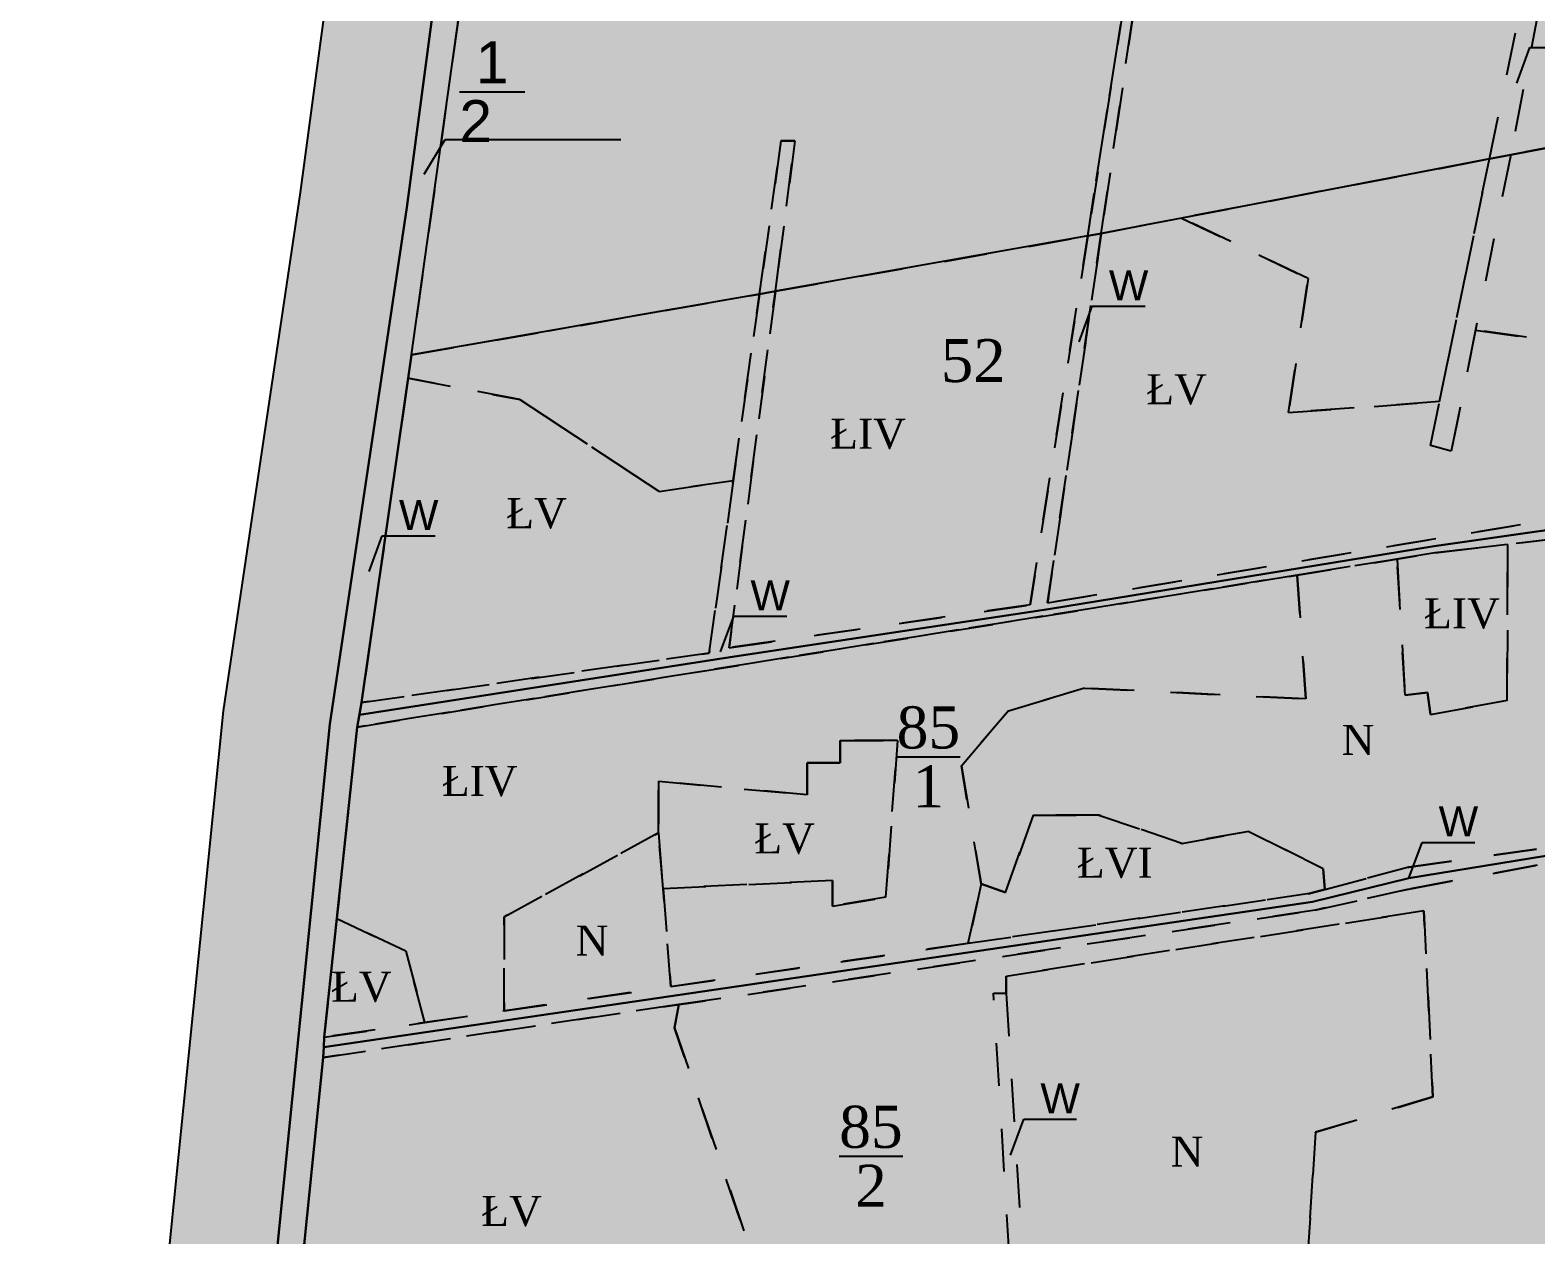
# Model space of a CAD drawing. Header units: millimetres. Extents: x 1380 to 3497, y 917 to 2357.
# Drawn here: x 1379.5 to 1730.4, y 1376.9 to 1657.7 of the extents above; entities that cross this region are included whole.
import ezdxf
from ezdxf import colors
from ezdxf.entities.mleader import LeaderData, LeaderLine
from ezdxf.math import Vec2, Vec3

# ---------------------------------------------------------------- set-up
doc = ezdxf.new("R2010")
doc.units = ezdxf.units.MM
doc.linetypes.add('UZYTEK', pattern=[20, 10, -10])
for name, color, linetype in [('dzialki', 250, 'Continuous'), ('Num użytków', 250, 'Continuous'), ('Numeracja', 7, 'Continuous'), ('Obreb', 2, 'Continuous'), ('Pokolorwane użytki', 7, 'Continuous'), ('Rowy', 250, 'UZYTEK'), ('Uzytki', 250, 'UZYTEK'), ('W', 250, 'Continuous')]:
    doc.layers.add(name, color=color, linetype=linetype)
doc.styles.add('Całkowite', font='times.ttf', dxfattribs={"height": 10})
doc.styles.get("Standard").update_dxf_attribs({"font": 'arial.ttf'})
doc.styles.add('Uzytki', font='times.ttf', dxfattribs={"height": 7})
doc.styles.add('Ułamki', font='times.ttf', dxfattribs={"height": 14})

# ---------------------------------------------------------------- blocks, each defined once
blk = doc.blocks.new('_None')

msp = doc.modelspace()

# ---------------------------------------------------------------- hatches: boundary and pattern name
at = {"layer": 'Obreb', "true_color": 0xf4ee51}
h = msp.add_hatch(color=41, dxfattribs=at)
h.dxf.hatch_style = 1
h.paths.add_polyline_path([(1843.77, 2075.91), (1839.89, 2076.73), (1821.8, 2074.33), (1789.76, 2070.08), (1739.27, 2064.25), (1569.18, 2044.6), (1564.53, 2044.15), (1500.42, 2035.92), (1473.15, 2032.87), (1468.93, 1980), (1462.92, 1894.61), (1456.31, 1773.44), (1452.55, 1718.71), (1450.66, 1680.7), (1442.54, 1619.86), (1424.58, 1499.01), (1404.87, 1303.08), (1390.68, 1109.1), (1379.54, 977.39), (1416.06, 982.26), (1503.01, 993.87), (1504.63, 994.09), (1506.25, 994.3), (1621.93, 1009.75), (1623.42, 1009.95), (1726.06, 1023.65), (1744.84, 1026.16), (1749.27, 1026.75), (2001.11, 1060.37), (2068.99, 1069.43), (2152.68, 1080.6), (2558.18, 1139.98), (2925.58, 1191.89), (2950.42, 1195.27), (3034.81, 1077.94), (3080.44, 1228.22), (3101.82, 1235.05), (3049.2, 1373.09), (3047.94, 1379.97), (3036.54, 1465.16), (3034.11, 1481.41), (3037.35, 1523.54), (3064.08, 1535.14), (3042.44, 1582.63), (3034.82, 1599.34), (3026.23, 1623.42), (3022.72, 1647.12), (3015.17, 1693.82), (3010.46, 1738.63), (3007.5, 1779.8), (3007.5, 1828.93), (2995.54, 1854.86), (2982.24, 1913.84), (2978.33, 1926.18), (2939.25, 2070.19), (2911.03, 2085.83), (2875.11, 2109.04), (2851.35, 2127.45), (2832.79, 2142.28), (2800.7, 2188.75), (2762.52, 2156.94), (2761.01, 2154.88), (2592.26, 2137.52), (2569.19, 2140.22), (2541.29, 2148.28), (2358.61, 2230.49), (2370.36, 2167.83), (2372.08, 2158.65), (2124.8, 2119.92)])
h.paths.add_polyline_path([(2128.67, 2095.22), (2401.4, 2137.94), (2394.93, 2172.44), (2392, 2188.04), (2532.65, 2124.75), (2564.24, 2115.63), (2592.09, 2112.37), (2774.63, 2131.15), (2780.88, 2139.71), (2795.68, 2152.03), (2814.31, 2125.04), (2835.89, 2107.8), (2860.65, 2088.62), (2898.18, 2064.37), (2917.89, 2053.45), (2954.34, 1919.13), (2958.08, 1907.3), (2971.73, 1846.78), (2982.5, 1823.44), (2982.5, 1778.91), (2985.55, 1736.43), (2990.38, 1690.52), (2998.01, 1643.29), (3001.86, 1617.33), (3011.63, 1589.94), (3019.69, 1572.27), (3030.77, 1547.94), (3018.26, 1542.51), (3013.6, 1540.82), (3008.97, 1480.5), (3011.79, 1461.65), (3023.24, 1376.04), (3025.03, 1366.32), (3069.05, 1250.82), (3060.33, 1248.04), (3025.58, 1133.59), (2961.94, 1222.07), (2922.15, 1216.65), (2554.62, 1164.73), (2149.21, 1105.36), (2065.68, 1094.21), (1997.8, 1085.15), (1745.96, 1051.53), (1741.53, 1050.94), (1722.75, 1048.43), (1620.11, 1034.73), (1618.62, 1034.53), (1502.94, 1019.08), (1501.32, 1018.87), (1499.71, 1018.65), (1412.75, 1007.04), (1407.07, 1006.29), (1415.61, 1107.14), (1429.78, 1300.92), (1449.4, 1495.92), (1467.3, 1616.37), (1475.58, 1678.42), (1477.51, 1717.23), (1481.26, 1771.9), (1487.87, 1893.05), (1493.86, 1978.13), (1496.43, 2010.32), (1503.4, 2011.1), (1567.32, 2019.31), (1571.82, 2019.74), (1742.14, 2039.42), (1792.84, 2045.27), (1825.09, 2049.55), (1838.91, 2051.38), (1843.08, 2050.5)], flags=16)
at = {"layer": 'Pokolorwane użytki', "true_color": 0x5b8edb}
h = msp.add_hatch(color=153, dxfattribs=at)
h.dxf.hatch_style = 1
h.paths.add_polyline_path([(1481.26, 1771.9), (1477.51, 1717.23), (1475.58, 1678.42), (1467.3, 1616.37), (1449.4, 1495.92), (1429.78, 1300.92), (1415.61, 1107.14), (1407.07, 1006.29), (1412.75, 1007.04), (1419.44, 1095.83), (1419.8, 1101.49), (1420.05, 1105.48), (1431.91, 1261.38), (1447.81, 1418.28), (1447.94, 1420.64), (1448.06, 1422.99), (1455.74, 1495.26), (1456.25, 1498.1), (1456.77, 1500.95), (1468.38, 1581.98), (1482.04, 1679.83), (1484.57, 1717.07), (1494.15, 1888.9), (1494.48, 1894.05), (1503.4, 2011.1), (1496.43, 2010.32), (1493.86, 1978.13), (1487.87, 1893.05)])
at = {"layer": 'Pokolorwane użytki', "true_color": 0x3bd23d}
h = msp.add_hatch(color=93, dxfattribs=at)
h.dxf.hatch_style = 1
h.paths.add_polyline_path([(1637.54, 1683.91), (1639.79, 1683.79), (1629.12, 1610.31), (1647.78, 1613.89), (1719.53, 1627.65), (1735.1, 1702.79), (1738.77, 1702.79), (1724.5, 1628.61), (1777.16, 1638.7), (1827.49, 1711.49), (1845.05, 1729.95), (1847.24, 1728.29), (1851.29, 1732.81), (1848.29, 1734.67), (1860.35, 1749.66), (1482.04, 1679.83), (1468.38, 1581.98), (1549.49, 1596.16), (1554.49, 1631.84), (1557.72, 1631.84), (1553.18, 1596.82), (1625.95, 1609.7)])
at = {"layer": 'Pokolorwane użytki', "true_color": 0x5b8edb}
h = msp.add_hatch(color=153, dxfattribs=at)
h.dxf.hatch_style = 1
h.paths.add_polyline_path([(1719.53, 1627.65), (1724.5, 1628.61), (1738.77, 1702.79), (1735.1, 1702.79)])
h = msp.add_hatch(color=153, dxfattribs=at)
h.dxf.hatch_style = 1
h.paths.add_polyline_path([(1639.79, 1683.79), (1637.54, 1683.91), (1625.95, 1609.7), (1629.12, 1610.31)])
h = msp.add_hatch(color=153, dxfattribs=at)
h.dxf.hatch_style = 1
h.paths.add_polyline_path([(1553.18, 1596.82), (1549.49, 1596.16), (1543.38, 1552.67), (1537.75, 1512.5), (1456.77, 1500.95), (1456.25, 1498.1), (1542.64, 1511.55), (1616.83, 1522.76), (1706.65, 1537.44), (1755.72, 1544.39), (1758.45, 1590.88), (1765.13, 1614.96), (1782.28, 1639.76), (1777.16, 1638.7), (1762.16, 1617.01), (1756.14, 1601.85), (1752.66, 1546.67), (1746.51, 1545.65), (1616.62, 1524.19), (1629.12, 1610.31), (1625.95, 1609.7), (1612.52, 1523.73), (1542.41, 1513.75)])
at = {"layer": 'Pokolorwane użytki', "true_color": 0x3bd23d}
h = msp.add_hatch(color=93, dxfattribs=at)
h.dxf.hatch_style = 1
h.paths.add_polyline_path([(1762.16, 1617.01), (1777.16, 1638.7), (1724.5, 1628.61), (1716.32, 1587.77), (1747.99, 1583.28), (1746.51, 1545.65), (1752.66, 1546.67), (1756.14, 1601.85)])
at = {"layer": 'Pokolorwane użytki', "true_color": 0x5b8edb}
h = msp.add_hatch(color=153, dxfattribs=at)
h.dxf.hatch_style = 1
h.paths.add_polyline_path([(1549.49, 1596.16), (1553.18, 1596.82), (1557.72, 1631.84), (1554.49, 1631.84)])
h = msp.add_hatch(color=153, dxfattribs=at)
h.dxf.hatch_style = 1
h.paths.add_polyline_path([(1724.5, 1628.61), (1719.53, 1627.65), (1705.85, 1560.84), (1710.67, 1559.57)])
at = {"layer": 'Pokolorwane użytki', "true_color": 0x3bd23d}
h = msp.add_hatch(color=93, dxfattribs=at)
h.dxf.hatch_style = 1
h.paths.add_polyline_path([(1719.53, 1627.65), (1647.78, 1613.89), (1677.34, 1599.8), (1672.72, 1568.54), (1707.95, 1571.12)])
h = msp.add_hatch(color=93, dxfattribs=at)
h.dxf.hatch_style = 1
h.paths.add_polyline_path([(1707.95, 1571.12), (1672.72, 1568.54), (1677.34, 1599.8), (1647.78, 1613.89), (1629.12, 1610.31), (1616.62, 1524.19), (1746.51, 1545.65), (1747.99, 1583.28), (1716.32, 1587.77), (1710.67, 1559.57), (1705.85, 1560.84)])
h = msp.add_hatch(color=93, dxfattribs=at)
h.dxf.hatch_style = 1
h.paths.add_polyline_path([(1625.95, 1609.7), (1553.18, 1596.82), (1542.41, 1513.75), (1612.52, 1523.73)])
h = msp.add_hatch(color=93, dxfattribs=at)
h.dxf.hatch_style = 1
h.paths.add_polyline_path([(1549.49, 1596.16), (1468.38, 1581.98), (1467.61, 1576.57), (1493.66, 1571.56), (1526.1, 1550.17), (1543.38, 1552.67)])
h = msp.add_hatch(color=93, dxfattribs=at)
h.dxf.hatch_style = 1
h.paths.add_polyline_path([(1543.38, 1552.67), (1526.1, 1550.17), (1493.66, 1571.56), (1467.61, 1576.57), (1456.77, 1500.95), (1537.75, 1512.5)])
at = {"layer": 'Pokolorwane użytki', "true_color": 0x5b8edb}
h = msp.add_hatch(color=153, dxfattribs=at)
h.dxf.hatch_style = 1
h.paths.add_polyline_path([(1674.76, 1530.66), (1706.81, 1535.84), (1755.55, 1541.58), (1755.72, 1544.39), (1706.65, 1537.44), (1616.83, 1522.76), (1542.64, 1511.55), (1456.25, 1498.1), (1455.74, 1495.26)])
at = {"layer": 'Pokolorwane użytki', "true_color": 0xff3333}
h = msp.add_hatch(color=20, dxfattribs=at)
h.dxf.hatch_style = 1
h.paths.add_polyline_path([(1755.55, 1541.58), (1723.78, 1537.84), (1723.7, 1501.42), (1705.83, 1498.18), (1705.15, 1503.29), (1699.9, 1502.68), (1698.03, 1534.42), (1674.76, 1530.66), (1676.76, 1501.83), (1625.24, 1504.33), (1607.46, 1499.06), (1596.51, 1486.24), (1601.13, 1458.69), (1606.8, 1456.72), (1613.25, 1474.74), (1628.54, 1474.74), (1647.91, 1468.16), (1663.46, 1470.93), (1680.85, 1462.24), (1681.2, 1457.41), (1700.79, 1462.61), (1750.3, 1469.55)])
at = {"layer": 'Pokolorwane użytki', "true_color": 0x3bd23d}
h = msp.add_hatch(color=93, dxfattribs=at)
h.dxf.hatch_style = 1
h.paths.add_polyline_path([(1723.78, 1537.84), (1706.81, 1535.84), (1698.03, 1534.42), (1699.9, 1502.68), (1705.15, 1503.29), (1705.83, 1498.18), (1723.7, 1501.42)])
h = msp.add_hatch(color=93, dxfattribs=at)
h.dxf.hatch_style = 1
h.paths.add_polyline_path([(1560.57, 1486.93), (1568.3, 1486.93), (1568.3, 1492.13), (1581.65, 1492.13), (1578.95, 1455.62), (1566.5, 1453.52), (1566.5, 1459.54), (1527, 1457.62), (1528.84, 1434.77), (1598.13, 1444.87), (1601.13, 1458.69), (1596.51, 1486.24), (1607.46, 1499.06), (1625.24, 1504.33), (1676.76, 1501.83), (1674.76, 1530.66), (1455.74, 1495.26), (1451, 1450.63), (1467.06, 1443.05), (1471.53, 1426.41), (1490.01, 1429.11), (1490.01, 1451.07), (1525.96, 1470.59), (1525.96, 1482.62), (1560.57, 1479.49)])
h = msp.add_hatch(color=93, dxfattribs=at)
h.dxf.hatch_style = 1
h.paths.add_polyline_path([(1581.65, 1492.13), (1568.3, 1492.13), (1568.3, 1486.93), (1560.57, 1486.93), (1560.57, 1479.49), (1525.96, 1482.62), (1525.96, 1470.59), (1527, 1457.62), (1566.5, 1459.54), (1566.5, 1453.52), (1578.95, 1455.62)])
h = msp.add_hatch(color=93, dxfattribs=at)
h.dxf.hatch_style = 1
h.paths.add_polyline_path([(1680.85, 1462.24), (1663.46, 1470.93), (1647.91, 1468.16), (1628.54, 1474.74), (1613.25, 1474.74), (1606.8, 1456.72), (1601.13, 1458.69), (1598.13, 1444.87), (1677.66, 1456.47), (1681.2, 1457.41)])
at = {"layer": 'Pokolorwane użytki', "true_color": 0xff3333}
h = msp.add_hatch(color=20, dxfattribs=at)
h.dxf.hatch_style = 1
h.paths.add_polyline_path([(1528.84, 1434.77), (1527, 1457.62), (1525.96, 1470.59), (1490.01, 1451.07), (1490.01, 1429.11)])
at = {"layer": 'Pokolorwane użytki', "true_color": 0x5b8edb}
h = msp.add_hatch(color=153, dxfattribs=at)
h.dxf.hatch_style = 1
h.paths.add_polyline_path([(1447.94, 1420.64), (1447.81, 1418.28), (1678.95, 1452.59), (1700.79, 1457.52), (1750.3, 1466.71), (1750.3, 1468.13), (1700.79, 1460.06), (1678.31, 1454.53)])
h = msp.add_hatch(color=153, dxfattribs=at)
h.dxf.hatch_style = 1
h.paths.add_polyline_path([(1678.31, 1454.53), (1700.79, 1460.06), (1750.3, 1468.13), (1750.3, 1469.55), (1700.79, 1462.61), (1677.66, 1456.47), (1598.13, 1444.87), (1528.84, 1434.77), (1448.06, 1422.99), (1447.94, 1420.64)])
at = {"layer": 'Pokolorwane użytki', "true_color": 0x3bd23d}
h = msp.add_hatch(color=93, dxfattribs=at)
h.dxf.hatch_style = 1
h.paths.add_polyline_path([(1604.01, 1433.23), (1606.97, 1433.23), (1606.97, 1437.21), (1704.27, 1452.44), (1706.4, 1409.06), (1679.06, 1400.84), (1676.44, 1360.88), (1657.29, 1357.61), (1652.54, 1326.83), (1652.76, 1318.48), (1737.54, 1332.56), (1746.37, 1452.39), (1749.46, 1452.6), (1750.3, 1466.71), (1700.79, 1457.52), (1678.95, 1452.59), (1530.66, 1430.58), (1529.67, 1425.17), (1551.43, 1361.53), (1539.91, 1349.7), (1519.42, 1346.35), (1523.53, 1297.63), (1611.33, 1311.8)])
at = {"layer": 'Pokolorwane użytki', "true_color": 0x5b8edb}
h = msp.add_hatch(color=153, dxfattribs=at)
h.dxf.hatch_style = 1
h.paths.add_polyline_path([(1610.75, 1372.68), (1606.97, 1433.23), (1604.01, 1433.23), (1611.33, 1311.8), (1523.53, 1297.63), (1519.42, 1346.35), (1517.7, 1346.35), (1521.71, 1297.14), (1434.12, 1283.17), (1433.7, 1279.01), (1521.73, 1293.63), (1523.1, 1276.5), (1525.17, 1276.85), (1527.23, 1277.19), (1525.46, 1294.26), (1742.07, 1328.43), (1749.46, 1452.6), (1746.37, 1452.39), (1737.54, 1332.56), (1652.76, 1318.48), (1614.54, 1312.13)])
at = {"layer": 'Pokolorwane użytki', "true_color": 0x3bd23d}
h = msp.add_hatch(color=93, dxfattribs=at)
h.dxf.hatch_style = 1
h.paths.add_polyline_path([(1467.06, 1443.05), (1451, 1450.63), (1448.06, 1422.99), (1471.53, 1426.41)])
at = {"layer": 'Pokolorwane użytki', "true_color": 0xff3333}
h = msp.add_hatch(color=20, dxfattribs=at)
h.dxf.hatch_style = 1
h.paths.add_polyline_path([(1704.27, 1452.44), (1606.97, 1437.21), (1606.97, 1433.23), (1610.75, 1372.68), (1624.39, 1356.42), (1624.39, 1321.6), (1628.97, 1321.6), (1631.43, 1326.83), (1652.54, 1326.83), (1657.29, 1357.61), (1676.44, 1360.88), (1679.06, 1400.84), (1706.4, 1409.06)])
at = {"layer": 'Pokolorwane użytki', "true_color": 0x3bd23d}
h = msp.add_hatch(color=93, dxfattribs=at)
h.dxf.hatch_style = 1
h.paths.add_polyline_path([(1529.67, 1425.17), (1530.66, 1430.58), (1447.81, 1418.28), (1437.06, 1312.17), (1488.33, 1319.39), (1490.62, 1292.18), (1521.71, 1297.14), (1517.7, 1346.35), (1519.42, 1346.35), (1539.91, 1349.7), (1551.43, 1361.53)])

# ---------------------------------------------------------------- linework, layer by layer
at = {"layer": 'dzialki'}
for points in [[(1482.04, 1679.83), (1860.35, 1749.66), (1864.92, 1750.5), (1851.29, 1732.81), (1847.24, 1728.29), (1828.9, 1707.19), (1782.28, 1639.76), (1777.16, 1638.7), (1724.5, 1628.61), (1719.53, 1627.65), (1647.78, 1613.89), (1629.12, 1610.31), (1625.95, 1609.7), (1553.18, 1596.82), (1549.49, 1596.16), (1468.38, 1581.98), (1482.04, 1679.83)], [(1758.45, 1590.88), (1765.13, 1614.96), (1782.28, 1639.76), (1777.16, 1638.7), (1647.78, 1613.89), (1629.12, 1610.31), (1625.95, 1609.7), (1553.18, 1596.82), (1549.49, 1596.16), (1468.38, 1581.98), (1456.77, 1500.95), (1456.25, 1498.1), (1542.64, 1511.55), (1616.83, 1522.76), (1706.65, 1537.44), (1755.72, 1544.39)], [(1750.3, 1466.71), (1750.3, 1468.13), (1750.3, 1469.55), (1755.55, 1541.58), (1755.72, 1544.39), (1706.65, 1537.44), (1616.83, 1522.76), (1542.64, 1511.55), (1456.25, 1498.1), (1455.74, 1495.26), (1448.06, 1422.99), (1447.94, 1420.64), (1447.81, 1418.28), (1431.91, 1261.38), (1523.1, 1276.5), (1525.17, 1276.85), (1527.23, 1277.19), (1646.25, 1296.93), (1647.97, 1297.22), (1649.68, 1297.5), (1741.13, 1312.67)], [(1755.55, 1541.58), (1755.72, 1544.39), (1706.65, 1537.44), (1616.83, 1522.76), (1542.64, 1511.55), (1456.25, 1498.1), (1455.74, 1495.26), (1448.06, 1422.99), (1447.94, 1420.64), (1678.31, 1454.53), (1700.79, 1460.06), (1750.3, 1468.13), (1750.3, 1469.55)], [(1750.3, 1466.71), (1750.3, 1468.13), (1700.79, 1460.06), (1678.31, 1454.53), (1447.94, 1420.64), (1447.81, 1418.28), (1431.91, 1261.38), (1523.1, 1276.5), (1525.17, 1276.85), (1527.23, 1277.19), (1646.25, 1296.93), (1647.97, 1297.22), (1649.68, 1297.5), (1741.13, 1312.67)]]:
    msp.add_lwpolyline(points, close=True, dxfattribs=at)
msp.add_lwpolyline([(1475.58, 1678.42), (1467.3, 1616.37), (1449.4, 1495.92), (1429.78, 1300.92), (1415.61, 1107.14), (1407.07, 1006.29), (1412.75, 1007.04), (1419.44, 1095.83), (1419.8, 1101.49), (1420.05, 1105.48), (1431.91, 1261.38), (1447.81, 1418.28), (1447.94, 1420.64), (1448.06, 1422.99), (1455.74, 1495.26), (1456.25, 1498.1), (1456.77, 1500.95), (1468.38, 1581.98), (1482.04, 1679.83)], dxfattribs=at)
at = {"layer": 'Obreb'}
for points in [[(2925.58, 1191.89), (2558.18, 1139.98), (2152.68, 1080.6), (2068.99, 1069.43), (2001.11, 1060.37), (1749.27, 1026.75), (1744.84, 1026.16), (1726.06, 1023.65), (1623.42, 1009.95), (1621.93, 1009.75), (1506.25, 994.3), (1504.63, 994.09), (1503.01, 993.87), (1416.06, 982.26), (1379.54, 977.39), (1390.68, 1109.1), (1404.87, 1303.08), (1424.58, 1499.01), (1442.54, 1619.86), (1450.66, 1680.7)], [(2922.15, 1216.65), (2554.62, 1164.73), (2149.21, 1105.36), (2065.68, 1094.21), (1997.8, 1085.15), (1745.96, 1051.53), (1741.53, 1050.94), (1722.75, 1048.43), (1620.11, 1034.73), (1618.62, 1034.53), (1502.94, 1019.08), (1501.32, 1018.87), (1499.71, 1018.65), (1412.75, 1007.04), (1407.07, 1006.29), (1415.61, 1107.14), (1429.78, 1300.92), (1449.4, 1495.92), (1467.3, 1616.37), (1475.58, 1678.42)]]:
    msp.add_lwpolyline(points, dxfattribs=at)
at = {"layer": 'Rowy'}
for points in [[(1639.79, 1683.79), (1616.62, 1524.19), (1752.66, 1546.67), (1756.14, 1601.85), (1762.16, 1617.01), (1827.49, 1711.49)], [(1828.9, 1707.19), (1782.28, 1639.76), (1765.13, 1614.96), (1758.45, 1590.88), (1755.55, 1541.58), (1706.81, 1535.84), (1455.74, 1495.26), (1456.77, 1500.95), (1537.75, 1512.5), (1549.49, 1596.16), (1554.49, 1631.84), (1557.72, 1631.84), (1553.18, 1596.82), (1542.41, 1513.75), (1612.52, 1523.73), (1637.54, 1683.91)]]:
    msp.add_lwpolyline(points, dxfattribs=at)
for points in [[(1719.53, 1627.65), (1735.1, 1702.79), (1738.77, 1702.79), (1724.5, 1628.61)], [(1719.53, 1627.65), (1724.5, 1628.61), (1710.67, 1559.57), (1705.85, 1560.84), (1719.53, 1627.65)], [(1448.06, 1422.99), (1447.81, 1418.28), (1678.95, 1452.59), (1700.79, 1457.52), (1750.3, 1466.71), (1750.3, 1469.55), (1700.79, 1462.61), (1677.66, 1456.47), (1448.06, 1422.99)], [(1434.12, 1283.17), (1521.71, 1297.14), (1517.7, 1346.35), (1519.42, 1346.35), (1523.53, 1297.63), (1611.33, 1311.8), (1604.01, 1433.23), (1606.97, 1433.23), (1614.54, 1312.13), (1737.54, 1332.56), (1746.37, 1452.39), (1749.46, 1452.6), (1742.07, 1328.43), (1525.46, 1294.26), (1527.23, 1277.19), (1525.17, 1276.85), (1523.1, 1276.5), (1521.73, 1293.63), (1433.7, 1279.01), (1434.12, 1283.17)]]:
    msp.add_lwpolyline(points, close=True, dxfattribs=at)
at = {"layer": 'Uzytki'}
for points in [[(1637.54, 1683.91), (1639.79, 1683.79), (1629.12, 1610.31), (1719.53, 1627.65), (1735.1, 1702.79), (1738.77, 1702.79), (1724.5, 1628.61), (1777.16, 1638.7), (1827.49, 1711.49), (1845.05, 1729.95), (1847.24, 1728.29), (1851.29, 1732.81), (1848.29, 1734.67), (1860.35, 1749.66), (1482.04, 1679.83), (1468.38, 1581.98), (1549.49, 1596.16), (1554.49, 1631.84), (1557.72, 1631.84), (1553.18, 1596.82), (1625.95, 1609.7)], [(1639.79, 1683.79), (1637.54, 1683.91), (1625.95, 1609.7), (1629.12, 1610.31)], [(1706.81, 1535.84), (1755.55, 1541.58), (1758.45, 1590.88), (1765.13, 1614.96), (1782.28, 1639.76), (1777.16, 1638.7), (1762.16, 1617.01), (1756.14, 1601.85), (1752.66, 1546.67), (1746.51, 1545.65), (1616.62, 1524.19), (1629.12, 1610.31), (1625.95, 1609.7), (1612.52, 1523.73), (1542.41, 1513.75), (1553.18, 1596.82), (1549.49, 1596.16), (1543.38, 1552.67), (1537.75, 1512.5), (1456.77, 1500.95), (1455.74, 1495.26)], [(1762.16, 1617.01), (1777.16, 1638.7), (1724.5, 1628.61), (1716.32, 1587.77), (1747.99, 1583.28), (1746.51, 1545.65), (1752.66, 1546.67), (1756.14, 1601.85)], [(1557.72, 1631.84), (1554.49, 1631.84), (1549.49, 1596.16), (1553.18, 1596.82)], [(1719.53, 1627.65), (1647.78, 1613.89), (1677.34, 1599.8), (1672.72, 1568.54), (1707.95, 1571.12)], [(1747.99, 1583.28), (1716.32, 1587.77), (1710.67, 1559.57), (1705.85, 1560.84), (1707.95, 1571.12), (1672.72, 1568.54), (1677.34, 1599.8), (1647.78, 1613.89), (1629.12, 1610.31), (1616.62, 1524.19), (1746.51, 1545.65)], [(1625.95, 1609.7), (1553.18, 1596.82), (1542.41, 1513.75), (1612.52, 1523.73)], [(1549.49, 1596.16), (1468.38, 1581.98), (1467.61, 1576.57), (1493.66, 1571.56), (1526.1, 1550.17), (1543.38, 1552.67)], [(1543.38, 1552.67), (1526.1, 1550.17), (1493.66, 1571.56), (1467.61, 1576.57), (1456.77, 1500.95), (1537.75, 1512.5)], [(1755.55, 1541.58), (1723.78, 1537.84), (1723.7, 1501.42), (1705.83, 1498.18), (1705.15, 1503.29), (1699.9, 1502.68), (1698.03, 1534.42), (1674.76, 1530.66), (1676.76, 1501.83), (1625.24, 1504.33), (1607.46, 1499.06), (1596.51, 1486.24), (1601.13, 1458.69), (1606.8, 1456.72), (1613.25, 1474.74), (1628.54, 1474.74), (1647.91, 1468.16), (1663.46, 1470.93), (1680.85, 1462.24), (1681.2, 1457.41), (1700.79, 1462.61), (1750.3, 1469.55)], [(1723.78, 1537.84), (1706.81, 1535.84), (1698.03, 1534.42), (1699.9, 1502.68), (1705.15, 1503.29), (1705.83, 1498.18), (1723.7, 1501.42)], [(1596.51, 1486.24), (1607.46, 1499.06), (1625.24, 1504.33), (1676.76, 1501.83), (1674.76, 1530.66), (1455.74, 1495.26), (1451, 1450.63), (1467.06, 1443.05), (1471.53, 1426.41), (1490.01, 1429.11), (1490.01, 1451.07), (1525.96, 1470.59), (1525.96, 1482.62), (1560.57, 1479.49), (1560.57, 1486.93), (1568.3, 1486.93), (1568.3, 1492.13), (1581.65, 1492.13), (1578.95, 1455.62), (1566.5, 1453.52), (1566.5, 1459.54), (1527, 1457.62), (1528.84, 1434.77), (1598.13, 1444.87), (1601.13, 1458.69)], [(1581.65, 1492.13), (1568.3, 1492.13), (1568.3, 1486.93), (1560.57, 1486.93), (1560.57, 1479.49), (1525.96, 1482.62), (1525.96, 1470.59), (1527, 1457.62), (1566.5, 1459.54), (1566.5, 1453.52), (1578.95, 1455.62)], [(1680.85, 1462.24), (1663.46, 1470.93), (1647.91, 1468.16), (1628.54, 1474.74), (1613.25, 1474.74), (1606.8, 1456.72), (1601.13, 1458.69), (1598.13, 1444.87), (1677.66, 1456.47), (1681.2, 1457.41)], [(1527, 1457.62), (1525.96, 1470.59), (1490.01, 1451.07), (1490.01, 1429.11), (1528.84, 1434.77)], [(1604.01, 1433.23), (1606.97, 1433.23), (1606.97, 1437.21), (1704.27, 1452.44), (1706.4, 1409.06), (1679.06, 1400.84), (1676.44, 1360.88), (1657.29, 1357.61), (1652.54, 1326.83), (1652.76, 1318.48), (1737.54, 1332.56), (1746.37, 1452.39), (1749.46, 1452.6), (1750.3, 1466.71), (1700.79, 1457.52), (1678.95, 1452.59), (1530.66, 1430.58), (1529.67, 1425.17), (1551.43, 1361.53), (1539.91, 1349.7), (1519.42, 1346.35), (1523.53, 1297.63), (1611.33, 1311.8)], [(1467.06, 1443.05), (1451, 1450.63), (1448.06, 1422.99), (1471.53, 1426.41)], [(1706.4, 1409.06), (1704.27, 1452.44), (1606.97, 1437.21), (1606.97, 1433.23), (1610.75, 1372.68), (1624.39, 1356.42), (1624.39, 1321.6), (1628.97, 1321.6), (1631.43, 1326.83), (1652.54, 1326.83), (1657.29, 1357.61), (1676.44, 1360.88), (1679.06, 1400.84)], [(1551.43, 1361.53), (1529.67, 1425.17), (1530.66, 1430.58), (1447.81, 1418.28), (1437.06, 1312.17), (1488.33, 1319.39), (1490.62, 1292.18), (1521.71, 1297.14), (1517.7, 1346.35), (1519.42, 1346.35), (1539.91, 1349.7)]]:
    msp.add_lwpolyline(points, close=True, dxfattribs=at)
for points in [[(1674.76, 1530.66), (1676.76, 1501.83), (1625.24, 1504.33), (1607.46, 1499.06), (1596.51, 1486.24), (1601.13, 1458.69), (1606.8, 1456.72), (1613.25, 1474.74), (1628.54, 1474.74), (1647.91, 1468.16), (1663.46, 1470.93), (1680.85, 1462.24), (1681.2, 1457.41)], [(1601.13, 1458.69), (1598.13, 1444.87)]]:
    msp.add_lwpolyline(points, dxfattribs=at)

# ---------------------------------------------------------------- texts
at = {"layer": 'Num użytków', "char_height": 7, "attachment_point": 1, "style": 'Uzytki'}
for s, insert, width in [('ŁV', (1639.63, 1577.5), 28.0185), ('ŁIV', (1565.97, 1567.12), 23.9513), ('ŁV', (1490.5, 1548.61), 15.8169), ('ŁIV', (1704.35, 1525.26), 10.4413), ('N\\P', (1685.11, 1495.78), 7.6839), ('ŁIV', (1475.49, 1486.2), 18.1976), ('ŁV', (1548.3, 1472.8), 12.2312), ('ŁVI', (1623.47, 1467.14), 14.0211), ('N\\P', (1506.64, 1449.01), 7.6839), ('ŁV', (1449.68, 1438.24), 10.3122), ('N\\P', (1645.27, 1399.84), 7.6839), ('ŁV', (1484.66, 1386), 14.79)]:
    msp.add_mtext(s, dxfattribs=dict(at, insert=insert, width=width))
at = {"layer": 'Numeracja', "attachment_point": 1}
for s, insert, char_height, width, style in [('52', (1591.74, 1585.67), 10, 26.1217, 'Całkowite'), ('\\A1;{\\H0.7x;\\S85/1;}', (1581.44, 1500.07), 14, 25.0465, 'Ułamki'), ('\\A1;{\\H0.7x;\\S85/2;}', (1568.05, 1407), 14, 25.0321, 'Ułamki')]:
    msp.add_mtext(s, dxfattribs=dict(at, insert=insert, char_height=char_height, width=width, style=style))

# ---------------------------------------------------------------- leaders
at = {"layer": 'Num użytków'}
ml = msp.add_multileader_mtext('Standard', dxfattribs=at)
ml.set_content('W', color=256)
ml.set_leader_properties()
ml.set_arrow_properties(name='NONE')
ml.build(insert=Vec2(0, 0))
ml.multileader.update_dxf_attribs({"text_left_attachment_type": 5, "text_right_attachment_type": 0, "text_top_attachment_type": 10, "text_bottom_attachment_type": 10})
ctx = ml.context
ctx.base_point, ctx.char_height, ctx.plane_origin = Vec3(1463.46, 1539.8), 7, Vec3(1458.52, 1531.48)
ctx.left_attachment, ctx.right_attachment, ctx.top_attachment, ctx.bottom_attachment = 5, 0, 10, 10
notes = []
notes.append((ctx, [(0, (1, 1, 0), (1461.59, 1539.8), (1, 0), 1.86, [(0, [(1458.52, 1531.48)], 0, [])])]))
ctx.mtext.insert, ctx.mtext.flow_direction = Vec3(1465.46, 1548.2), 5
at = {"layer": 'Numeracja'}
ml = msp.add_multileader_mtext('Standard', dxfattribs=at)
ml.set_content('\\A1;{\\H0.7x;\\S1/2  ;}', color=256)
ml.set_leader_properties()
ml.set_arrow_properties(name='NONE')
ml.build(insert=Vec2(0, 0))
ml.multileader.update_dxf_attribs({"text_left_attachment_type": 5, "text_right_attachment_type": 0, "text_top_attachment_type": 10, "text_bottom_attachment_type": 10})
ctx = ml.context
ctx.base_point, ctx.char_height, ctx.plane_origin = Vec3(1477.56, 1632.15), 14, Vec3(1471.38, 1624.07)
ctx.left_attachment, ctx.right_attachment, ctx.top_attachment, ctx.bottom_attachment = 5, 0, 10, 10
notes.append((ctx, [(0, (1, 1, 0), (1476.27, 1632.15), (1, 0), 1.3, [(0, [(1471.38, 1624.07)], 0, [])])]))
ctx.mtext.insert, ctx.mtext.flow_direction = Vec3(1479.56, 1655.09), 5
at = {"layer": 'W'}
ml = msp.add_multileader_mtext('Standard', dxfattribs=at)
ml.set_content('W', color=256)
ml.set_leader_properties()
ml.set_arrow_properties(name='NONE')
ml.build(insert=Vec2(0, 0))
ml.multileader.update_dxf_attribs({"text_left_attachment_type": 5, "text_right_attachment_type": 0, "text_top_attachment_type": 10, "text_bottom_attachment_type": 10})
ctx = ml.context
ctx.base_point, ctx.char_height, ctx.plane_origin = Vec3(1730.85, 1653.64), 7, Vec3(1725.91, 1645.32)
ctx.left_attachment, ctx.right_attachment, ctx.top_attachment, ctx.bottom_attachment = 5, 0, 10, 10
notes.append((ctx, [(0, (1, 1, 0), (1728.98, 1653.64), (1, 0), 1.86, [(0, [(1725.91, 1645.32)], 0, [])])]))
ctx.mtext.insert, ctx.mtext.flow_direction = Vec3(1732.85, 1662.04), 5
ml = msp.add_multileader_mtext('Standard', dxfattribs=at)
ml.set_content('W', color=256)
ml.set_leader_properties()
ml.set_arrow_properties(name='NONE')
ml.build(insert=Vec2(0, 0))
ml.multileader.update_dxf_attribs({"text_left_attachment_type": 5, "text_right_attachment_type": 0, "text_top_attachment_type": 10, "text_bottom_attachment_type": 10})
ctx = ml.context
ctx.base_point, ctx.char_height, ctx.plane_origin = Vec3(1628.87, 1593.33), 7, Vec3(1623.94, 1585.01)
ctx.left_attachment, ctx.right_attachment, ctx.top_attachment, ctx.bottom_attachment = 5, 0, 10, 10
notes.append((ctx, [(0, (1, 1, 0), (1627.01, 1593.33), (1, 0), 1.86, [(0, [(1623.94, 1585.01)], 0, [])])]))
ctx.mtext.insert, ctx.mtext.flow_direction = Vec3(1630.87, 1601.73), 5
ml = msp.add_multileader_mtext('Standard', dxfattribs=at)
ml.set_content('W', color=256)
ml.set_leader_properties()
ml.set_arrow_properties(name='NONE')
ml.build(insert=Vec2(0, 0))
ml.multileader.update_dxf_attribs({"text_left_attachment_type": 5, "text_right_attachment_type": 0, "text_top_attachment_type": 10, "text_bottom_attachment_type": 10})
ctx = ml.context
ctx.base_point, ctx.char_height, ctx.plane_origin = Vec3(1545.36, 1521.08), 7, Vec3(1540.43, 1512.76)
ctx.left_attachment, ctx.right_attachment, ctx.top_attachment, ctx.bottom_attachment = 5, 0, 10, 10
notes.append((ctx, [(0, (1, 1, 0), (1543.5, 1521.08), (1, 0), 1.86, [(0, [(1540.43, 1512.76)], 0, [])])]))
ctx.mtext.insert, ctx.mtext.flow_direction = Vec3(1547.36, 1529.48), 5
ml = msp.add_multileader_mtext('Standard', dxfattribs=at)
ml.set_content('W', color=256)
ml.set_leader_properties()
ml.set_arrow_properties(name='NONE')
ml.build(insert=Vec2(0, 0))
ml.multileader.update_dxf_attribs({"text_left_attachment_type": 5, "text_right_attachment_type": 0, "text_top_attachment_type": 10, "text_bottom_attachment_type": 10})
ctx = ml.context
ctx.base_point, ctx.char_height, ctx.plane_origin = Vec3(1705.72, 1468.39), 7, Vec3(1700.79, 1460.06)
ctx.left_attachment, ctx.right_attachment, ctx.top_attachment, ctx.bottom_attachment = 5, 0, 10, 10
notes.append((ctx, [(0, (1, 1, 0), (1703.86, 1468.39), (1, 0), 1.86, [(0, [(1700.79, 1460.06)], 0, [])])]))
ctx.mtext.insert, ctx.mtext.flow_direction = Vec3(1707.72, 1476.79), 5
ml = msp.add_multileader_mtext('Standard', dxfattribs=at)
ml.set_content('W', color=256)
ml.set_leader_properties()
ml.set_arrow_properties(name='NONE')
ml.build(insert=Vec2(0, 0))
ml.multileader.update_dxf_attribs({"text_left_attachment_type": 5, "text_right_attachment_type": 0, "text_top_attachment_type": 10, "text_bottom_attachment_type": 10})
ctx = ml.context
ctx.base_point, ctx.char_height, ctx.plane_origin = Vec3(1612.92, 1403.85), 7, Vec3(1607.98, 1395.53)
ctx.left_attachment, ctx.right_attachment, ctx.top_attachment, ctx.bottom_attachment = 5, 0, 10, 10
notes.append((ctx, [(0, (1, 1, 0), (1611.05, 1403.85), (1, 0), 1.86, [(0, [(1607.98, 1395.53)], 0, [])])]))
ctx.mtext.insert, ctx.mtext.flow_direction = Vec3(1614.92, 1412.25), 5
for ctx, leaders in notes:
    for number, flags, end, landing, length, lines in leaders:
        leader = LeaderData()
        leader.index, (leader.has_last_leader_line, leader.has_dogleg_vector, leader.attachment_direction) = number, flags
        leader.last_leader_point, leader.dogleg_vector, leader.dogleg_length = Vec3(end), Vec3(landing), length
        for number, points, colour, breaks in lines:
            line = LeaderLine()
            line.index, line.vertices, line.color, line.breaks = number, Vec3.list(points), colors.encode_raw_color(colour), breaks
            leader.lines.append(line)
        ctx.leaders.append(leader)

doc.saveas('drawing.dxf')
